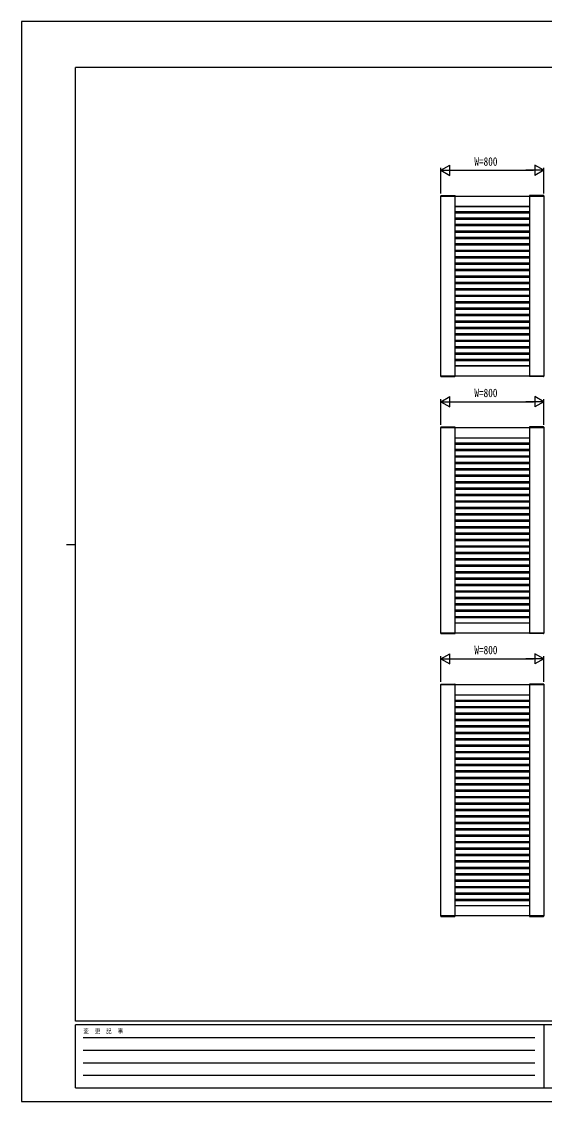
# Model space of a CAD drawing. Units: millimetres on the paper. Extents: x -297 to 297, y -210 to 210.
# Drawn here: x -297 to -93.7, y -210 to 210 of the extents above; entities that cross this region are included whole.
import ezdxf
from ezdxf.enums import TextEntityAlignment as Align

# ---------------------------------------------------------------- set-up
doc = ezdxf.new("R2010")
doc.units = ezdxf.units.MM
for name, color, linetype in [('0-2_YKK_A1', 4, 'Continuous'), ('0-3_YKK_D', 6, 'Continuous'), ('0-4_YKK_ZWAK', 7, 'Continuous')]:
    doc.layers.add(name, color=color, linetype=linetype)
doc.styles.add('ＭＳ ゴシック', font='')
doc.styles.get('ＭＳ ゴシック').set_extended_font_data('MS Gothic')

msp = doc.modelspace()

# ---------------------------------------------------------------- linework, layer by layer
at = {"layer": '0-2_YKK_A1'}
for p, q in [((-134.017, 142.278), (-134.024, 142.15)), ((-134.024, 142.15), (-128.474, 142.15)), ((-133.967, 142.325), (-128.53, 142.325)), ((-128.499, 142.15), (-128.499, 72.15)), ((-128.48, 142.278), (-128.474, 142.15)), ((-99.517, 142.278), (-99.524, 142.15)), ((-93.974, 142.15), (-99.524, 142.15)), ((-99.499, 142.15), (-99.499, 72.15)), ((-94.03, 142.325), (-99.467, 142.325)), ((-93.98, 142.278), (-93.974, 142.15)), ((-128.499, 138.15), (-99.499, 138.15)), ((-128.499, 138.11), (-99.499, 138.11)), ((-128.499, 136.11), (-99.499, 136.11)), ((-128.499, 135.65), (-99.499, 135.65)), ((-128.059, 138.15), (-128.059, 138.11)), ((-128.059, 136.11), (-128.059, 135.65)), ((-99.939, 138.15), (-99.939, 138.11)), ((-99.939, 136.11), (-99.939, 135.65)), ((-128.499, 133.65), (-99.499, 133.65)), ((-128.499, 133.15), (-99.499, 133.15)), ((-128.499, 131.15), (-99.499, 131.15)), ((-128.499, 130.65), (-99.499, 130.65)), ((-128.059, 133.65), (-128.059, 133.15)), ((-128.059, 131.15), (-128.059, 130.65)), ((-99.939, 133.65), (-99.939, 133.15)), ((-99.939, 131.15), (-99.939, 130.65)), ((-128.499, 128.65), (-99.499, 128.65)), ((-128.499, 128.15), (-99.499, 128.15)), ((-128.499, 126.15), (-99.499, 126.15)), ((-128.059, 128.65), (-128.059, 128.19)), ((-128.059, 126.15), (-128.059, 125.65)), ((-99.939, 128.65), (-99.939, 128.19)), ((-99.939, 126.15), (-99.939, 125.65)), ((-128.499, 125.65), (-99.499, 125.65)), ((-128.499, 123.65), (-99.499, 123.65)), ((-128.499, 123.15), (-99.499, 123.15)), ((-128.059, 123.65), (-128.059, 123.15)), ((-99.939, 123.65), (-99.939, 123.15)), ((-128.499, 121.15), (-99.499, 121.15)), ((-128.499, 120.65), (-99.499, 120.65)), ((-128.499, 118.65), (-99.499, 118.65)), ((-128.499, 118.15), (-99.499, 118.15)), ((-128.059, 121.11), (-128.059, 120.65)), ((-128.059, 118.65), (-128.059, 118.15)), ((-99.939, 121.11), (-99.939, 120.65)), ((-99.939, 118.65), (-99.939, 118.15)), ((-128.499, 116.15), (-99.499, 116.15)), ((-128.499, 115.65), (-99.499, 115.65)), ((-128.499, 113.65), (-99.499, 113.65)), ((-128.059, 116.15), (-128.059, 115.65)), ((-128.059, 113.65), (-128.059, 113.15)), ((-99.939, 116.15), (-99.939, 115.65)), ((-99.939, 113.65), (-99.939, 113.15)), ((-128.499, 113.15), (-99.499, 113.15)), ((-128.499, 111.15), (-99.499, 111.15)), ((-128.499, 110.65), (-99.499, 110.65)), ((-128.059, 111.15), (-128.059, 110.65)), ((-99.939, 111.15), (-99.939, 110.65)), ((-128.499, 108.65), (-99.499, 108.65)), ((-128.499, 108.15), (-99.499, 108.15)), ((-128.499, 106.15), (-99.499, 106.15)), ((-128.499, 105.65), (-99.499, 105.65)), ((-128.059, 108.65), (-128.059, 108.15)), ((-128.059, 106.15), (-128.059, 105.65)), ((-99.939, 108.65), (-99.939, 108.15)), ((-99.939, 106.15), (-99.939, 105.65)), ((-128.499, 103.65), (-99.499, 103.65)), ((-128.499, 103.15), (-99.499, 103.15)), ((-128.499, 101.15), (-99.499, 101.15)), ((-128.059, 103.65), (-128.059, 103.15)), ((-128.059, 101.15), (-128.059, 100.65)), ((-99.939, 103.65), (-99.939, 103.15)), ((-99.939, 101.15), (-99.939, 100.65)), ((-128.499, 100.65), (-99.499, 100.65)), ((-128.499, 98.65), (-99.499, 98.65)), ((-128.499, 98.15), (-99.499, 98.15)), ((-128.059, 98.65), (-128.059, 98.15)), ((-99.939, 98.65), (-99.939, 98.15)), ((-128.499, 96.15), (-99.499, 96.15)), ((-128.499, 95.65), (-99.499, 95.65)), ((-128.499, 93.65), (-99.499, 93.65)), ((-128.499, 93.15), (-99.499, 93.15)), ((-128.059, 96.15), (-128.059, 95.65)), ((-128.059, 93.65), (-128.059, 93.15)), ((-99.939, 96.15), (-99.939, 95.65)), ((-99.939, 93.65), (-99.939, 93.15)), ((-128.499, 91.15), (-99.499, 91.15)), ((-128.499, 90.65), (-99.499, 90.65)), ((-128.499, 88.65), (-99.499, 88.65)), ((-128.059, 91.15), (-128.059, 90.65)), ((-128.059, 88.65), (-128.059, 88.15)), ((-99.939, 91.15), (-99.939, 90.65)), ((-99.939, 88.65), (-99.939, 88.15)), ((-128.499, 88.15), (-99.499, 88.15)), ((-128.499, 86.15), (-99.499, 86.15)), ((-128.499, 85.65), (-99.499, 85.65)), ((-128.059, 86.15), (-128.059, 85.65)), ((-99.939, 86.15), (-99.939, 85.65)), ((-128.499, 83.65), (-99.499, 83.65)), ((-128.499, 83.15), (-99.499, 83.15)), ((-128.499, 81.15), (-99.499, 81.15)), ((-128.499, 80.65), (-99.499, 80.65)), ((-128.059, 83.65), (-128.059, 83.15)), ((-128.059, 81.15), (-128.059, 80.65)), ((-99.939, 83.65), (-99.939, 83.15)), ((-99.939, 81.15), (-99.939, 80.65)), ((-128.499, 78.65), (-99.499, 78.65)), ((-128.499, 78.19), (-99.499, 78.19)), ((-128.499, 76.19), (-99.499, 76.19)), ((-128.499, 76.15), (-99.499, 76.15)), ((-128.059, 78.65), (-128.059, 78.19)), ((-128.059, 76.19), (-128.059, 76.15)), ((-99.939, 78.65), (-99.939, 78.19)), ((-99.939, 76.19), (-99.939, 76.15)), ((-134.024, 72.15), (-128.474, 72.15)), ((-134.017, 72.022), (-134.024, 72.15)), ((-133.967, 71.975), (-128.53, 71.975)), ((-128.48, 72.022), (-128.474, 72.15)), ((-93.974, 72.15), (-99.524, 72.15)), ((-99.517, 72.022), (-99.524, 72.15)), ((-94.03, 71.975), (-99.467, 71.975)), ((-93.98, 72.022), (-93.974, 72.15)), ((-134.017, 52.278), (-134.024, 52.15)), ((-134.024, 52.15), (-128.474, 52.15)), ((-133.967, 52.325), (-128.53, 52.325)), ((-128.499, 52.15), (-128.499, -27.85)), ((-128.48, 52.278), (-128.474, 52.15)), ((-99.517, 52.278), (-99.524, 52.15)), ((-93.974, 52.15), (-99.524, 52.15)), ((-99.499, 52.15), (-99.499, -27.85)), ((-94.03, 52.325), (-99.467, 52.325)), ((-93.98, 52.278), (-93.974, 52.15)), ((-128.499, 48.15), (-99.499, 48.15)), ((-128.499, 48.11), (-99.499, 48.11)), ((-128.059, 48.15), (-128.059, 48.11)), ((-99.939, 48.15), (-99.939, 48.11)), ((-128.499, 46.11), (-99.499, 46.11)), ((-128.499, 45.65), (-99.499, 45.65)), ((-128.499, 43.65), (-99.499, 43.65)), ((-128.499, 43.15), (-99.499, 43.15)), ((-128.059, 46.11), (-128.059, 45.65)), ((-128.059, 43.65), (-128.059, 43.15)), ((-99.939, 46.11), (-99.939, 45.65)), ((-99.939, 43.65), (-99.939, 43.15)), ((-128.499, 41.15), (-99.499, 41.15)), ((-128.499, 40.65), (-99.499, 40.65)), ((-128.499, 38.65), (-99.499, 38.65)), ((-128.499, 38.15), (-99.499, 38.15)), ((-128.059, 41.15), (-128.059, 40.65)), ((-128.059, 38.65), (-128.059, 38.19)), ((-99.939, 41.15), (-99.939, 40.65)), ((-99.939, 38.65), (-99.939, 38.19)), ((-128.499, 36.15), (-99.499, 36.15)), ((-128.499, 35.65), (-99.499, 35.65)), ((-128.499, 33.65), (-99.499, 33.65)), ((-128.059, 36.15), (-128.059, 35.65)), ((-128.059, 33.65), (-128.059, 33.15)), ((-99.939, 36.15), (-99.939, 35.65)), ((-99.939, 33.65), (-99.939, 33.15)), ((-128.499, 33.15), (-99.499, 33.15)), ((-128.499, 31.15), (-99.499, 31.15)), ((-128.499, 30.65), (-99.499, 30.65)), ((-128.059, 31.11), (-128.059, 30.65)), ((-99.939, 31.11), (-99.939, 30.65)), ((-128.499, 28.65), (-99.499, 28.65)), ((-128.499, 28.15), (-99.499, 28.15)), ((-128.499, 26.15), (-99.499, 26.15)), ((-128.499, 25.65), (-99.499, 25.65)), ((-128.059, 28.65), (-128.059, 28.15)), ((-128.059, 26.15), (-128.059, 25.65)), ((-99.939, 28.65), (-99.939, 28.15)), ((-99.939, 26.15), (-99.939, 25.65)), ((-128.499, 23.65), (-99.499, 23.65)), ((-128.499, 23.15), (-99.499, 23.15)), ((-128.499, 21.15), (-99.499, 21.15)), ((-128.059, 23.65), (-128.059, 23.15)), ((-128.059, 21.15), (-128.059, 20.65)), ((-99.939, 23.65), (-99.939, 23.15)), ((-99.939, 21.15), (-99.939, 20.65)), ((-128.499, 20.65), (-99.499, 20.65)), ((-128.499, 18.65), (-99.499, 18.65)), ((-128.499, 18.15), (-99.499, 18.15)), ((-128.059, 18.65), (-128.059, 18.15)), ((-99.939, 18.65), (-99.939, 18.15)), ((-128.499, 16.15), (-99.499, 16.15)), ((-128.499, 15.65), (-99.499, 15.65)), ((-128.499, 13.65), (-99.499, 13.65)), ((-128.499, 13.15), (-99.499, 13.15)), ((-128.059, 16.15), (-128.059, 15.65)), ((-128.059, 13.65), (-128.059, 13.15)), ((-99.939, 16.15), (-99.939, 15.65)), ((-99.939, 13.65), (-99.939, 13.15)), ((-128.499, 11.15), (-99.499, 11.15)), ((-128.499, 10.65), (-99.499, 10.65)), ((-128.499, 8.65), (-99.499, 8.65)), ((-128.059, 11.15), (-128.059, 10.65)), ((-128.059, 8.65), (-128.059, 8.15)), ((-99.939, 11.15), (-99.939, 10.65)), ((-99.939, 8.65), (-99.939, 8.15)), ((-128.499, 8.15), (-99.499, 8.15)), ((-128.499, 6.15), (-99.499, 6.15)), ((-128.499, 5.65), (-99.499, 5.65)), ((-128.059, 6.15), (-128.059, 5.65)), ((-99.939, 6.15), (-99.939, 5.65)), ((-128.499, 3.65), (-99.499, 3.65)), ((-128.499, 3.15), (-99.499, 3.15)), ((-128.499, 1.15), (-99.499, 1.15)), ((-128.499, 0.65), (-99.499, 0.65)), ((-128.059, 3.65), (-128.059, 3.15)), ((-128.059, 1.15), (-128.059, 0.65)), ((-99.939, 3.65), (-99.939, 3.15)), ((-99.939, 1.15), (-99.939, 0.65)), ((-128.499, -1.35), (-99.499, -1.35)), ((-128.499, -1.85), (-99.499, -1.85)), ((-128.499, -3.85), (-99.499, -3.85)), ((-128.059, -1.35), (-128.059, -1.85)), ((-128.059, -3.85), (-128.059, -4.35)), ((-99.939, -1.35), (-99.939, -1.85)), ((-99.939, -3.85), (-99.939, -4.35)), ((-128.499, -4.35), (-99.499, -4.35)), ((-128.499, -6.35), (-99.499, -6.35)), ((-128.499, -6.85), (-99.499, -6.85)), ((-128.059, -6.35), (-128.059, -6.85)), ((-99.939, -6.35), (-99.939, -6.85)), ((-128.499, -8.85), (-99.499, -8.85)), ((-128.499, -9.35), (-99.499, -9.35)), ((-128.499, -11.35), (-99.499, -11.35)), ((-128.499, -11.85), (-99.499, -11.85)), ((-128.059, -8.85), (-128.059, -9.35)), ((-128.059, -11.35), (-128.059, -11.85)), ((-99.939, -8.85), (-99.939, -9.35)), ((-99.939, -11.35), (-99.939, -11.85)), ((-128.499, -13.85), (-99.499, -13.85)), ((-128.499, -14.35), (-99.499, -14.35)), ((-128.499, -16.35), (-99.499, -16.35)), ((-128.059, -13.85), (-128.059, -14.35)), ((-128.059, -16.35), (-128.059, -16.85)), ((-99.939, -13.85), (-99.939, -14.35)), ((-99.939, -16.35), (-99.939, -16.85)), ((-128.499, -16.85), (-99.499, -16.85)), ((-128.499, -18.85), (-99.499, -18.85)), ((-128.499, -19.35), (-99.499, -19.35)), ((-128.059, -18.85), (-128.059, -19.35)), ((-99.939, -18.85), (-99.939, -19.35)), ((-128.499, -21.35), (-99.499, -21.35)), ((-128.499, -21.81), (-99.499, -21.81)), ((-128.499, -23.81), (-99.499, -23.81)), ((-128.499, -23.85), (-99.499, -23.85)), ((-128.059, -21.35), (-128.059, -21.81)), ((-128.059, -23.81), (-128.059, -23.85)), ((-99.939, -21.35), (-99.939, -21.81)), ((-99.939, -23.81), (-99.939, -23.85)), ((-134.024, -27.85), (-128.474, -27.85)), ((-134.017, -27.978), (-134.024, -27.85)), ((-133.967, -28.025), (-128.53, -28.025)), ((-128.48, -27.978), (-128.474, -27.85)), ((-93.974, -27.85), (-99.524, -27.85)), ((-99.517, -27.978), (-99.524, -27.85)), ((-94.03, -28.025), (-99.467, -28.025)), ((-93.98, -27.978), (-93.974, -27.85)), ((-134.017, -47.722), (-134.024, -47.85)), ((-134.024, -47.85), (-128.474, -47.85)), ((-133.967, -47.675), (-128.53, -47.675)), ((-128.499, -47.85), (-128.499, -137.85)), ((-128.48, -47.722), (-128.474, -47.85)), ((-99.517, -47.722), (-99.524, -47.85)), ((-93.974, -47.85), (-99.524, -47.85)), ((-99.499, -47.85), (-99.499, -137.85)), ((-94.03, -47.675), (-99.467, -47.675)), ((-93.98, -47.722), (-93.974, -47.85)), ((-128.499, -51.85), (-99.499, -51.85)), ((-128.499, -51.89), (-99.499, -51.89)), ((-128.499, -53.89), (-99.499, -53.89)), ((-128.499, -54.35), (-99.499, -54.35)), ((-128.059, -51.85), (-128.059, -51.89)), ((-128.059, -53.89), (-128.059, -54.35)), ((-99.939, -51.85), (-99.939, -51.89)), ((-99.939, -53.89), (-99.939, -54.35)), ((-128.499, -56.35), (-99.499, -56.35)), ((-128.499, -56.85), (-99.499, -56.85)), ((-128.059, -56.35), (-128.059, -56.85)), ((-99.939, -56.35), (-99.939, -56.85)), ((-128.499, -58.85), (-99.499, -58.85)), ((-128.499, -59.35), (-99.499, -59.35)), ((-128.499, -61.35), (-99.499, -61.35)), ((-128.499, -61.85), (-99.499, -61.85)), ((-128.059, -58.85), (-128.059, -59.35)), ((-128.059, -61.35), (-128.059, -61.81)), ((-99.939, -58.85), (-99.939, -59.35)), ((-99.939, -61.35), (-99.939, -61.81)), ((-128.499, -63.85), (-99.499, -63.85)), ((-128.499, -64.35), (-99.499, -64.35)), ((-128.499, -66.35), (-99.499, -66.35)), ((-128.499, -66.85), (-99.499, -66.85)), ((-128.059, -63.85), (-128.059, -64.35)), ((-128.059, -66.35), (-128.059, -66.85)), ((-99.939, -63.85), (-99.939, -64.35)), ((-99.939, -66.35), (-99.939, -66.85)), ((-128.499, -68.85), (-99.499, -68.85)), ((-128.499, -69.35), (-99.499, -69.35)), ((-128.499, -71.35), (-99.499, -71.35)), ((-128.059, -68.89), (-128.059, -69.35)), ((-128.059, -71.35), (-128.059, -71.85)), ((-99.939, -68.89), (-99.939, -69.35)), ((-99.939, -71.35), (-99.939, -71.85)), ((-128.499, -71.85), (-99.499, -71.85)), ((-128.499, -73.85), (-99.499, -73.85)), ((-128.499, -74.35), (-99.499, -74.35)), ((-128.059, -73.85), (-128.059, -74.35)), ((-99.939, -73.85), (-99.939, -74.35)), ((-128.499, -76.35), (-99.499, -76.35)), ((-128.499, -76.85), (-99.499, -76.85)), ((-128.499, -78.85), (-99.499, -78.85)), ((-128.499, -79.35), (-99.499, -79.35)), ((-128.059, -76.35), (-128.059, -76.85)), ((-128.059, -78.85), (-128.059, -79.35)), ((-99.939, -76.35), (-99.939, -76.85)), ((-99.939, -78.85), (-99.939, -79.35)), ((-128.499, -81.35), (-99.499, -81.35)), ((-128.499, -81.85), (-99.499, -81.85)), ((-128.499, -83.85), (-99.499, -83.85)), ((-128.059, -81.35), (-128.059, -81.85)), ((-128.059, -83.85), (-128.059, -84.35)), ((-99.939, -81.35), (-99.939, -81.85)), ((-99.939, -83.85), (-99.939, -84.35)), ((-128.499, -84.35), (-99.499, -84.35)), ((-128.499, -86.35), (-99.499, -86.35)), ((-128.499, -86.85), (-99.499, -86.85)), ((-128.059, -86.35), (-128.059, -86.85)), ((-99.939, -86.35), (-99.939, -86.85)), ((-128.499, -88.85), (-99.499, -88.85)), ((-128.499, -89.35), (-99.499, -89.35)), ((-128.499, -91.35), (-99.499, -91.35)), ((-128.499, -91.85), (-99.499, -91.85)), ((-128.059, -88.85), (-128.059, -89.35)), ((-128.059, -91.35), (-128.059, -91.85)), ((-99.939, -88.85), (-99.939, -89.35)), ((-99.939, -91.35), (-99.939, -91.85)), ((-128.499, -93.85), (-99.499, -93.85)), ((-128.499, -94.35), (-99.499, -94.35)), ((-128.499, -96.35), (-99.499, -96.35)), ((-128.059, -93.85), (-128.059, -94.35)), ((-128.059, -96.35), (-128.059, -96.85)), ((-99.939, -93.85), (-99.939, -94.35)), ((-99.939, -96.35), (-99.939, -96.85)), ((-128.499, -96.85), (-99.499, -96.85)), ((-128.499, -98.85), (-99.499, -98.85)), ((-128.499, -99.35), (-99.499, -99.35)), ((-128.059, -98.85), (-128.059, -99.35)), ((-99.939, -98.85), (-99.939, -99.35)), ((-128.499, -101.35), (-99.499, -101.35)), ((-128.499, -101.85), (-99.499, -101.85)), ((-128.499, -103.85), (-99.499, -103.85)), ((-128.499, -104.35), (-99.499, -104.35)), ((-128.059, -101.35), (-128.059, -101.85)), ((-128.059, -103.85), (-128.059, -104.35)), ((-99.939, -101.35), (-99.939, -101.85)), ((-99.939, -103.85), (-99.939, -104.35)), ((-128.499, -106.35), (-99.499, -106.35)), ((-128.499, -106.85), (-99.499, -106.85)), ((-128.499, -108.85), (-99.499, -108.85)), ((-128.059, -106.35), (-128.059, -106.85)), ((-128.059, -108.85), (-128.059, -109.35)), ((-99.939, -106.35), (-99.939, -106.85)), ((-99.939, -108.85), (-99.939, -109.35)), ((-128.499, -109.35), (-99.499, -109.35)), ((-128.499, -111.35), (-99.499, -111.35)), ((-128.499, -111.85), (-99.499, -111.85)), ((-128.059, -111.35), (-128.059, -111.85)), ((-99.939, -111.35), (-99.939, -111.85)), ((-128.499, -113.85), (-99.499, -113.85)), ((-128.499, -114.35), (-99.499, -114.35)), ((-128.499, -116.35), (-99.499, -116.35)), ((-128.499, -116.85), (-99.499, -116.85)), ((-128.059, -113.85), (-128.059, -114.35)), ((-128.059, -116.35), (-128.059, -116.85)), ((-99.939, -113.85), (-99.939, -114.35)), ((-99.939, -116.35), (-99.939, -116.85)), ((-128.499, -118.85), (-99.499, -118.85)), ((-128.499, -119.35), (-99.499, -119.35)), ((-128.499, -121.35), (-99.499, -121.35)), ((-128.059, -118.85), (-128.059, -119.35)), ((-128.059, -121.35), (-128.059, -121.85)), ((-99.939, -118.85), (-99.939, -119.35)), ((-99.939, -121.35), (-99.939, -121.85)), ((-128.499, -121.85), (-99.499, -121.85)), ((-128.499, -123.85), (-99.499, -123.85)), ((-128.499, -124.35), (-99.499, -124.35)), ((-128.059, -123.85), (-128.059, -124.35)), ((-99.939, -123.85), (-99.939, -124.35)), ((-128.499, -126.35), (-99.499, -126.35)), ((-128.499, -126.85), (-99.499, -126.85)), ((-128.499, -128.85), (-99.499, -128.85)), ((-128.499, -129.35), (-99.499, -129.35)), ((-128.059, -126.35), (-128.059, -126.85)), ((-128.059, -128.85), (-128.059, -129.35)), ((-99.939, -126.35), (-99.939, -126.85)), ((-99.939, -128.85), (-99.939, -129.35)), ((-128.499, -131.35), (-99.499, -131.35)), ((-128.499, -131.81), (-99.499, -131.81)), ((-128.499, -133.81), (-99.499, -133.81)), ((-128.499, -133.85), (-99.499, -133.85)), ((-128.059, -131.35), (-128.059, -131.81)), ((-128.059, -133.81), (-128.059, -133.85)), ((-99.939, -131.35), (-99.939, -131.81)), ((-99.939, -133.81), (-99.939, -133.85)), ((-134.024, -137.85), (-128.474, -137.85)), ((-134.017, -137.978), (-134.024, -137.85)), ((-133.967, -138.025), (-128.53, -138.025)), ((-128.48, -137.978), (-128.474, -137.85)), ((-99.524, -137.85), (-93.974, -137.85)), ((-99.517, -137.978), (-99.524, -137.85)), ((-99.467, -138.025), (-94.03, -138.025)), ((-93.98, -137.978), (-93.974, -137.85))]:
    msp.add_line(p, q, dxfattribs=at)
for points in [[(-133.999, 142.15), (-93.999, 142.15), (-93.999, 72.15), (-133.999, 72.15)], [(-133.999, 52.15), (-93.999, 52.15), (-93.999, -27.85), (-133.999, -27.85)], [(-133.999, -47.85), (-93.999, -47.85), (-93.999, -137.85), (-133.999, -137.85)]]:
    msp.add_lwpolyline(points, close=True, dxfattribs=at)
for centre, start, end in [((-133.967, 142.275), 90, 177), ((-128.53, 142.275), 3, 90), ((-99.467, 142.275), 90, 177), ((-94.03, 142.275), 3, 90), ((-133.967, 72.025), 183, 270), ((-128.53, 72.025), 270, 357), ((-99.467, 72.025), 183, 270), ((-94.03, 72.025), 270, 357), ((-133.967, 52.275), 90, 177), ((-128.53, 52.275), 3, 90), ((-99.467, 52.275), 90, 177), ((-94.03, 52.275), 3, 90), ((-133.967, -27.975), 183, 270), ((-128.53, -27.975), 270, 357), ((-99.467, -27.975), 183, 270), ((-94.03, -27.975), 270, 357), ((-133.967, -47.725), 90, 177), ((-128.53, -47.725), 3, 90), ((-99.467, -47.725), 90, 177), ((-94.03, -47.725), 3, 90), ((-133.967, -137.975), 183, 270), ((-128.53, -137.975), 270, 357), ((-99.467, -137.975), 183, 270), ((-94.03, -137.975), 270, 357)]:
    msp.add_arc(centre, 0.05, start, end, dxfattribs=at)
at = {"layer": '0-3_YKK_D'}
for p, q in [((-133.999, 152.15), (-130.535, 154.15)), ((-133.999, 143.15), (-133.999, 153.15)), ((-133.999, 152.15), (-130.535, 150.15)), ((-133.999, 152.15), (-127.07, 152.15)), ((-130.535, 150.15), (-130.535, 154.15)), ((-129.999, 152.15), (-97.999, 152.15)), ((-93.999, 152.15), (-100.927, 152.15)), ((-93.999, 152.15), (-97.463, 154.15)), ((-97.463, 154.15), (-97.463, 150.15)), ((-93.999, 152.15), (-97.463, 150.15)), ((-93.999, 143.15), (-93.999, 153.15)), ((-133.999, 62.15), (-130.535, 64.15)), ((-133.999, 53.15), (-133.999, 63.15)), ((-130.535, 60.15), (-130.535, 64.15)), ((-93.999, 62.15), (-97.463, 64.15)), ((-97.463, 64.15), (-97.463, 60.15)), ((-93.999, 53.15), (-93.999, 63.15)), ((-133.999, 62.15), (-130.535, 60.15)), ((-133.999, 62.15), (-127.07, 62.15)), ((-129.999, 62.15), (-97.999, 62.15)), ((-93.999, 62.15), (-100.927, 62.15)), ((-93.999, 62.15), (-97.463, 60.15)), ((-133.999, -37.85), (-130.535, -35.85)), ((-133.999, -46.85), (-133.999, -36.85)), ((-130.535, -39.85), (-130.535, -35.85)), ((-93.999, -37.85), (-97.463, -35.85)), ((-97.463, -35.85), (-97.463, -39.85)), ((-93.999, -46.85), (-93.999, -36.85)), ((-133.999, -37.85), (-130.535, -39.85)), ((-133.999, -37.85), (-127.07, -37.85)), ((-129.999, -37.85), (-97.999, -37.85)), ((-93.999, -37.85), (-100.927, -37.85)), ((-93.999, -37.85), (-97.463, -39.85))]:
    msp.add_line(p, q, dxfattribs=at)
at = {"layer": '0-4_YKK_ZWAK'}
for p, q in [((270.001, 192.15), (-275.999, 192.15)), ((-275.999, -178.85), (-275.999, 192.15)), ((-279.499, 6.65), (-275.999, 6.65)), ((270.001, -178.85), (-275.999, -178.85)), ((-93.999, -180.25), (-275.999, -180.25)), ((-275.999, -204.75), (-275.999, -180.25)), ((-93.999, -180.25), (-93.999, -204.75)), ((-2.999, -180.25), (-93.999, -180.25)), ((-273.024, -185.15), (-97.499, -185.15)), ((-273.024, -190.05), (-97.499, -190.05)), ((-273.024, -194.95), (-97.499, -194.95)), ((-273.024, -199.85), (-97.499, -199.85)), ((-275.999, -204.75), (-93.999, -204.75)), ((-93.999, -204.75), (-2.999, -204.75))]:
    msp.add_line(p, q, dxfattribs=at)
msp.add_lwpolyline([(-297, -210), (297, -210), (297, 210), (-297, 210)], close=True, dxfattribs=at)

# ---------------------------------------------------------------- texts
at = {"layer": '0-3_YKK_D', "style": 'ＭＳ ゴシック', "width": 0.8}
for p in [(-120.959, 152.95), (-120.959, 62.95), (-120.959, -37.05)]:
    msp.add_text('W=800', height=3.299, dxfattribs=at).set_placement(p, align=Align.BOTTOM_LEFT)
at = {"layer": '0-4_YKK_ZWAK', "style": 'ＭＳ ゴシック', "width": 0.8}
msp.add_text('変  更  記  事', height=1.833, dxfattribs=at).set_placement((-272.942, -184.1), align=Align.BOTTOM_LEFT)

doc.saveas('drawing.dxf')
